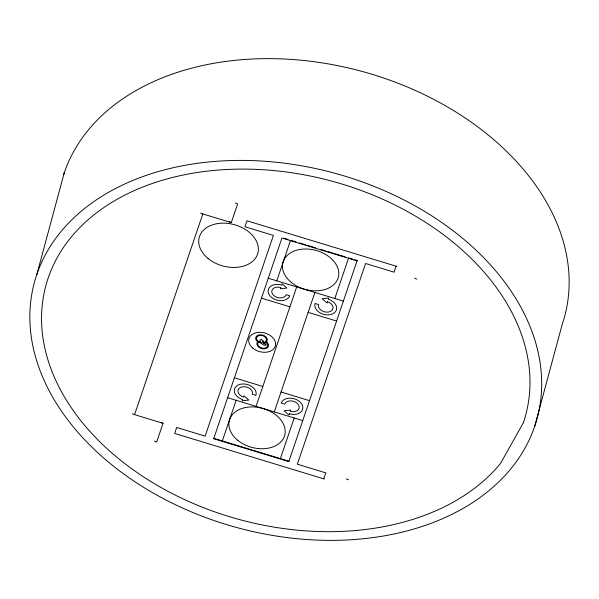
<?xml version="1.0" encoding="UTF-8"?>
<svg xmlns="http://www.w3.org/2000/svg" width="599" height="599" viewBox="0 0 599 599"><rect width="100%" height="100%" fill="white"/><g stroke="black" fill="none" stroke-linecap="round" stroke-linejoin="round"><path stroke-width="0.9" d="M36.801 274.574L64.258 172.804M213.686 438.73L213.798 438.318L288.92 461.2L288.815 461.604L213.686 438.73L281.934 238.028L357.064 260.909L357.169 260.498L354.608 259.719M534.742 426.196A260.393 183.803 15.1 0 0 212.585 161.618A260.393 183.803 15.1 0 0 109.984 463.341A260.393 183.803 15.1 0 0 534.742 426.196L562.199 324.426A260.393 183.803 15.1 0 0 371.223 74.044A260.393 183.803 15.1 0 0 63.681 174.541M154.445 441.126L156.668 442.017L163.033 423.306L134.573 414.635L202.821 213.94L200.598 213.042M202.821 213.94L231.281 222.603L237.646 203.892L235.422 202.994M222.334 440.924L236.141 400.304M276.768 280.841L290.582 240.221M256.065 406.369L296.692 286.906M274.275 411.917L314.902 292.454M280.384 458.602L294.199 417.982M334.819 298.519L348.633 257.899L352.901 259.202M288.815 461.604L357.169 260.498M323.774 478.841L325.804 472.873L297.351 464.203L365.6 263.508L394.052 272.171L396.089 266.196M258.379 342.254L257.922 343.062A5.062 3.572 15.1 0 0 258.528 345.885L259.345 346.731A5.062 3.572 15.1 0 0 265.372 347.974C268.157 347.375 268.389 343.616 266.068 342.269M257.667 341.789L257.615 341.834A5.953 4.2 15.1 0 0 258.746 347.121A5.953 4.2 15.1 0 0 265.836 348.573L267.012 348.026A5.953 4.2 15.1 0 0 268.614 345.181L267.746 342.942L266.577 341.819M262.909 342.763C265.402 342.883 267.633 339.88 265.724 337.739A5.062 3.572 15.1 0 0 258.88 335.657L257.87 336.129A5.062 3.572 15.1 0 0 256.724 339.513L258.072 341.288L260.805 342.576M263.508 343.324C265.806 343.22 268.06 340.958 267.072 338.607A5.93 4.186 15.1 0 0 258.431 335.066L257.248 335.62A5.93 4.186 15.1 0 0 255.9 339.581L257.48 341.662L261.291 343.294M396.658 266.368L246.968 220.791L244.939 226.766L273.399 235.429L205.15 436.132L176.69 427.461L174.661 433.436L324.344 479.02M283.754 238.14L288.022 239.443M291.473 240.491L295.936 241.854M299.515 242.939L305.767 244.849M307.549 245.388L315.591 247.836M320.944 249.469L325.414 250.831M327.196 251.37L345.061 256.814M268.232 278.243L343.362 301.117M261.464 298.152L289.916 306.815M308.133 312.364L336.586 321.027M234.381 377.789L262.834 386.46M281.051 392.001L309.503 400.671M227.605 397.706L302.735 420.58M414.598 278.206L416.822 279.104M229.058 221.705L231.281 222.603M346.349 478.908L348.573 479.799M160.809 422.407L163.033 423.306M132.349 413.744L134.573 414.635M242.685 399.548L242.258 400.791L248.795 400.035L243.95 395.812L243.531 397.062A7.443 5.249 15.1 0 1 238.11 389.912A7.443 5.249 15.1 0 1 246.915 387.104A7.443 5.249 15.1 0 1 252.336 394.247L255.893 395.333A11.164 7.877 15.1 0 0 247.761 384.618A11.164 7.877 15.1 0 0 234.546 388.833A11.164 7.877 15.1 0 0 242.685 399.548M280.766 287.55L280.347 288.793L286.884 288.037L282.039 283.814L281.612 285.064A11.164 7.877 15.1 0 0 268.404 289.28A11.164 7.877 15.1 0 0 276.536 299.994A11.164 7.877 15.1 0 0 289.744 295.779L286.187 294.693A7.443 5.249 15.1 0 1 277.382 297.508A7.443 5.249 15.1 0 1 271.961 290.358A7.443 5.249 15.1 0 1 280.766 287.55M266.046 344.088L265.582 345.443L263.852 345.076L261.688 343.774L260.453 341.393L259.135 341.37L261.194 339.221L263.815 341.452L262.332 341.423L263.717 343.482A3.115 2.201 15.1 0 0 266.023 344.088L266.046 344.088M289.354 413.759L288.928 415.002L284.083 410.779L290.62 410.023L290.201 411.273A7.443 5.249 15.1 0 0 299.006 408.458A7.443 5.249 15.1 0 0 293.585 401.315A7.443 5.249 15.1 0 0 284.78 404.123L281.223 403.045A11.164 7.877 15.1 0 1 294.431 398.829A11.164 7.877 15.1 0 1 302.562 409.544A11.164 7.877 15.1 0 1 289.354 413.759M327.436 301.761L327.017 303.004L322.172 298.781L328.709 298.025L328.282 299.275A11.164 7.877 15.1 0 1 336.413 309.99A11.164 7.877 15.1 0 1 323.205 314.205A11.164 7.877 15.1 0 1 315.074 303.491L318.631 304.569A7.443 5.249 15.1 0 0 324.052 311.72A7.443 5.249 15.1 0 0 332.857 308.904A7.443 5.249 15.1 0 0 327.436 301.761M523.361 422.737L500.629 463.289A248.488 175.402 15.1 0 1 89.745 431.228A248.488 175.402 15.1 0 1 236.59 169.15A248.488 175.402 15.1 0 1 523.361 422.737M252.905 348.244A13.687 9.666 15.1 0 0 275.241 346.289A13.687 9.666 15.1 0 0 258.296 332.378A13.687 9.666 15.1 0 0 252.905 348.244M208.055 258.461A30.354 21.429 15.1 0 0 257.577 254.133A30.354 21.429 15.1 0 0 220.02 223.285A30.354 21.429 15.1 0 0 208.055 258.461M291.249 282.361A28.67 20.239 15.1 0 0 338.016 278.273A28.67 20.239 15.1 0 0 302.547 249.139A28.67 20.239 15.1 0 0 291.249 282.361M237.683 440.265A28.67 20.239 15.1 0 0 284.45 436.177A28.67 20.239 15.1 0 0 248.974 407.05A28.67 20.239 15.1 0 0 237.683 440.265"/></g></svg>
